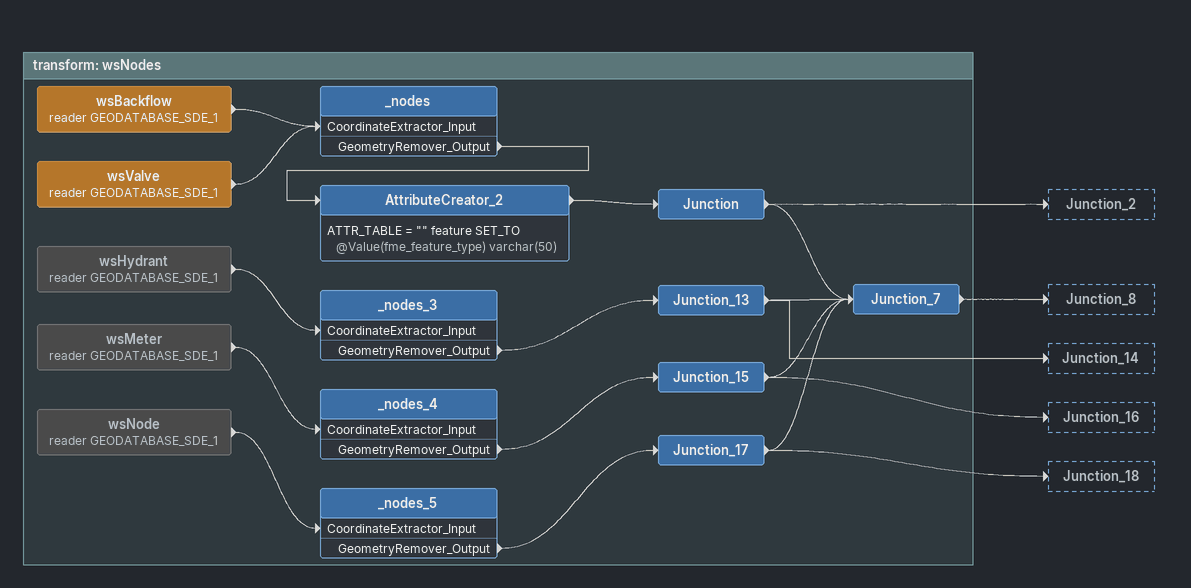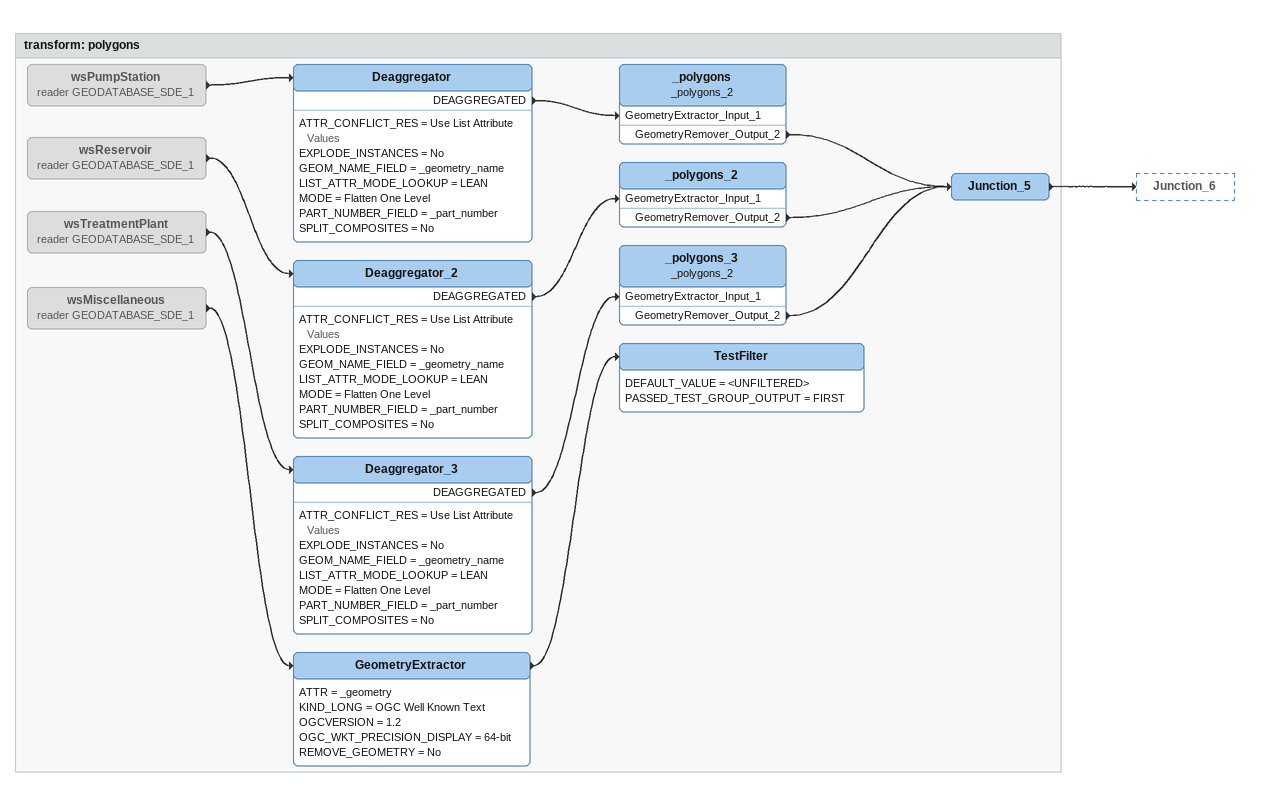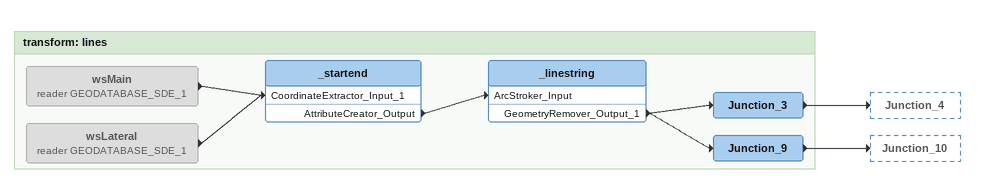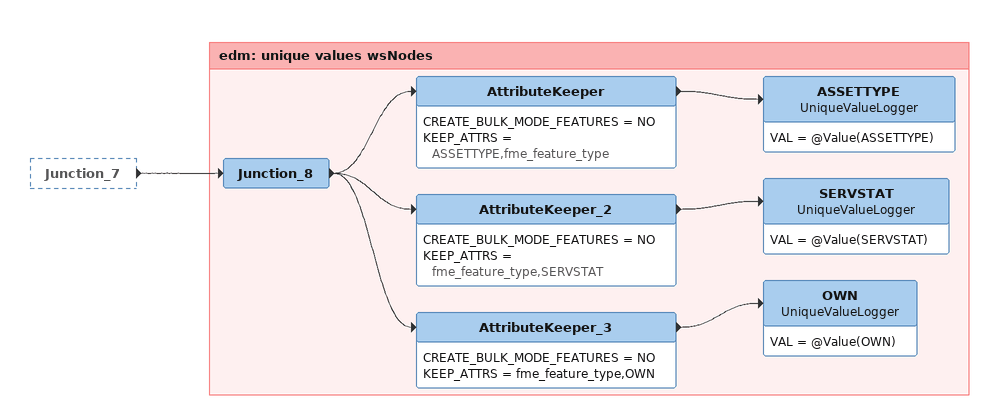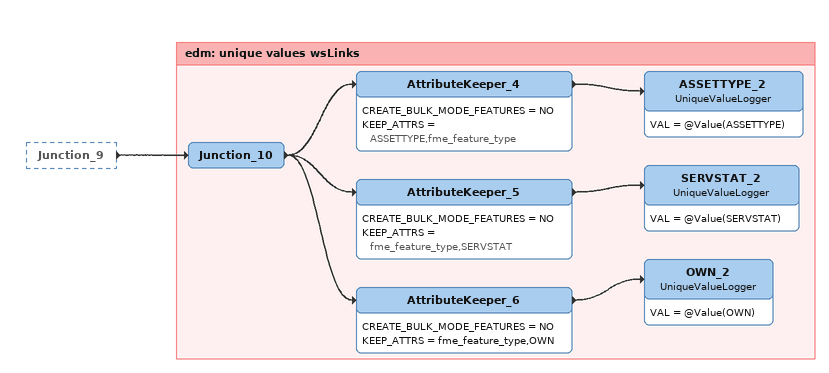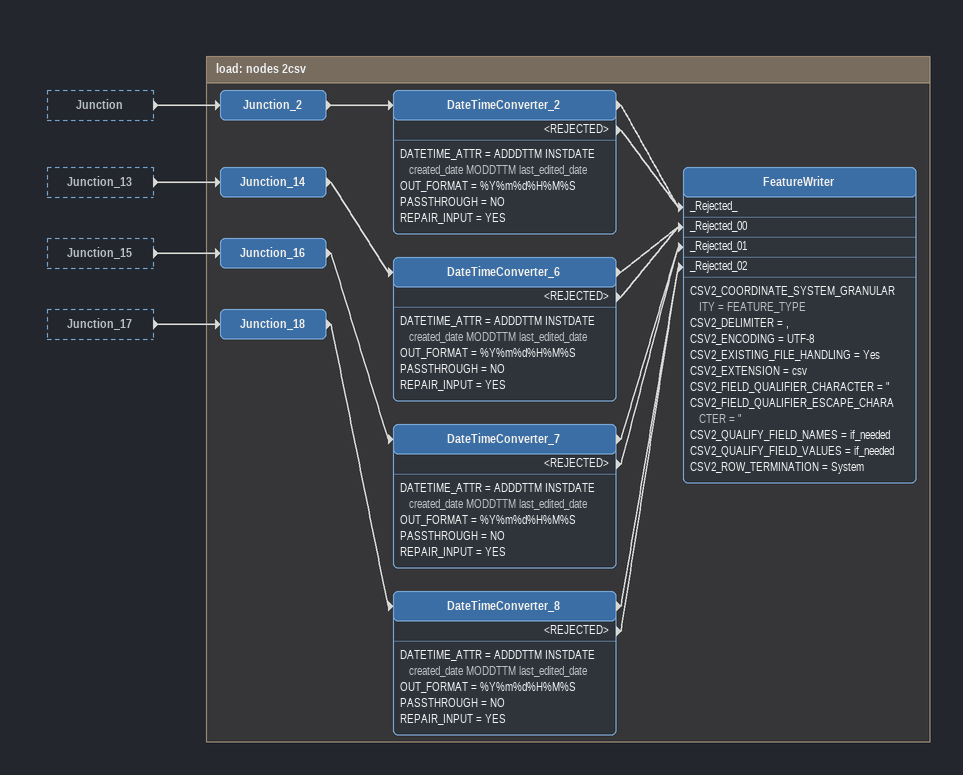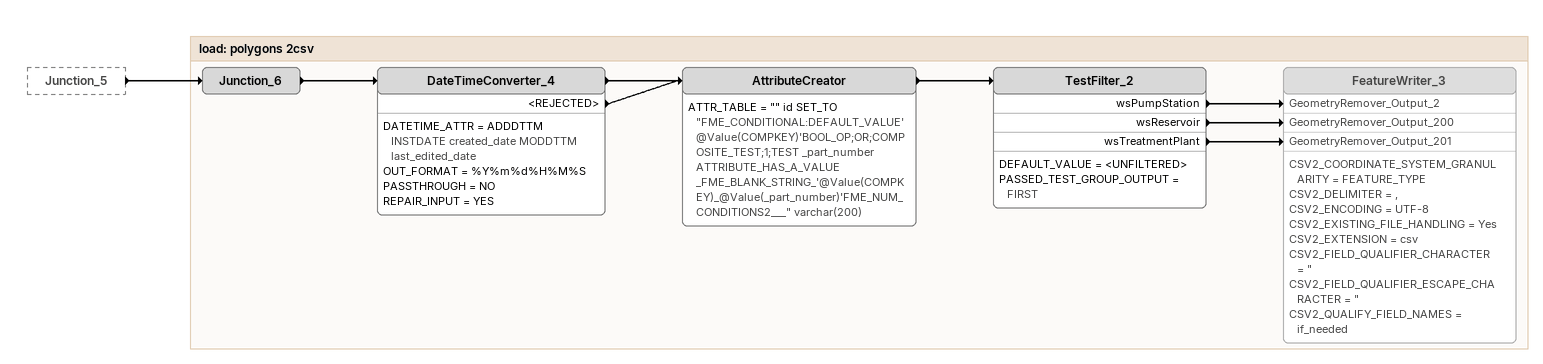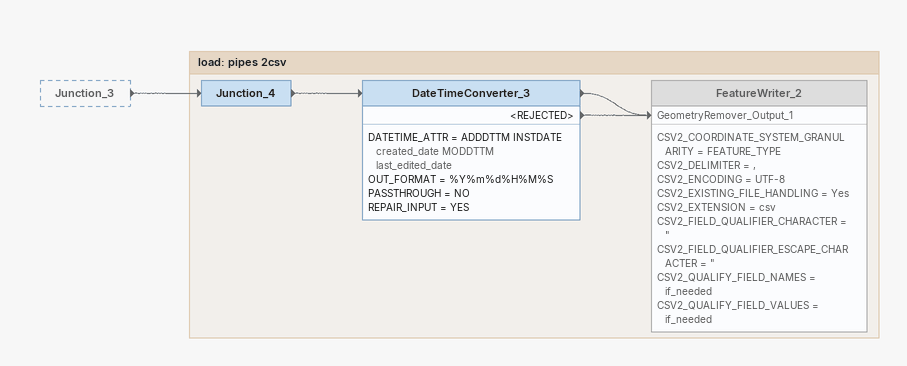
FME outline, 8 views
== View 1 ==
Bookmark: transform: wsNodes
wsBackflow (reader GEODATABASE_SDE_1)
    -> _nodes [CoordinateExtractor_Input]
wsValve (reader GEODATABASE_SDE_1)
    -> _nodes [CoordinateExtractor_Input]
_nodes
    GeometryRemover_Output -> AttributeCreator_2
AttributeCreator_2
    ATTR_TABLE = "" feature SET_TO @Value(fme_feature_type) varchar(50)
    -> Junction
Junction
    -> Junction_2
    -> Junction_7
wsHydrant (reader GEODATABASE_SDE_1) [off]
    -> _nodes_3 [CoordinateExtractor_Input]
_nodes_3
    GeometryRemover_Output -> Junction_13
Junction_13
    -> Junction_14
    -> Junction_7
wsMeter (reader GEODATABASE_SDE_1) [off]
    -> _nodes_4 [CoordinateExtractor_Input]
_nodes_4
    GeometryRemover_Output -> Junction_15
Junction_15
    -> Junction_16
    -> Junction_7
wsNode (reader GEODATABASE_SDE_1) [off]
    -> _nodes_5 [CoordinateExtractor_Input]
_nodes_5
    GeometryRemover_Output -> Junction_17
Junction_17
    -> Junction_18
    -> Junction_7
Junction_7
    -> Junction_8

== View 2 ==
Bookmark: transform: polygons
wsPumpStation (reader GEODATABASE_SDE_1) [off]
    -> Deaggregator
Deaggregator
    ATTR_CONFLICT_RES = Use List Attribute Values
    EXPLODE_INSTANCES = No
    GEOM_NAME_FIELD = _geometry_name
    LIST_ATTR_MODE_LOOKUP = LEAN
    MODE = Flatten One Level
    PART_NUMBER_FIELD = _part_number
    SPLIT_COMPOSITES = No
    DEAGGREGATED -> _polygons [GeometryExtractor_Input_1]
_polygons: _polygons_2
    GeometryRemover_Output_2 -> Junction_5
wsReservoir (reader GEODATABASE_SDE_1) [off]
    -> Deaggregator_2
Deaggregator_2
    ATTR_CONFLICT_RES = Use List Attribute Values
    EXPLODE_INSTANCES = No
    GEOM_NAME_FIELD = _geometry_name
    LIST_ATTR_MODE_LOOKUP = LEAN
    MODE = Flatten One Level
    PART_NUMBER_FIELD = _part_number
    SPLIT_COMPOSITES = No
    DEAGGREGATED -> _polygons_2 [GeometryExtractor_Input_1]
_polygons_2
    GeometryRemover_Output_2 -> Junction_5
wsTreatmentPlant (reader GEODATABASE_SDE_1) [off]
    -> Deaggregator_3
Deaggregator_3
    ATTR_CONFLICT_RES = Use List Attribute Values
    EXPLODE_INSTANCES = No
    GEOM_NAME_FIELD = _geometry_name
    LIST_ATTR_MODE_LOOKUP = LEAN
    MODE = Flatten One Level
    PART_NUMBER_FIELD = _part_number
    SPLIT_COMPOSITES = No
    DEAGGREGATED -> _polygons_3 [GeometryExtractor_Input_1]
_polygons_3: _polygons_2
    GeometryRemover_Output_2 -> Junction_5
Junction_5
    -> Junction_6
wsMiscellaneous (reader GEODATABASE_SDE_1) [off]
    -> GeometryExtractor
GeometryExtractor
    ATTR = _geometry
    KIND_LONG = OGC Well Known Text
    OGCVERSION = 1.2
    OGC_WKT_PRECISION_DISPLAY = 64-bit
    REMOVE_GEOMETRY = No
    -> TestFilter
TestFilter
    DEFAULT_VALUE = <UNFILTERED>
    PASSED_TEST_GROUP_OUTPUT = FIRST

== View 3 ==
Bookmark: transform: lines
wsMain (reader GEODATABASE_SDE_1) [off]
    -> _startend [CoordinateExtractor_Input_1]
wsLateral (reader GEODATABASE_SDE_1) [off]
    -> _startend [CoordinateExtractor_Input_1]
_startend
    AttributeCreator_Output -> _linestring [ArcStroker_Input]
_linestring
    GeometryRemover_Output_1 -> Junction_3
    GeometryRemover_Output_1 -> Junction_9
Junction_3
    -> Junction_4
Junction_9
    -> Junction_10

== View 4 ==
Junction_7 [outside]
    -> Junction_8

Bookmark: edm: unique values wsNodes
Junction_8
    -> AttributeKeeper
    -> AttributeKeeper_2
    -> AttributeKeeper_3
AttributeKeeper
    CREATE_BULK_MODE_FEATURES = NO
    KEEP_ATTRS = ASSETTYPE,fme_feature_type
    -> ASSETTYPE
ASSETTYPE: UniqueValueLogger
    VAL = @Value(ASSETTYPE)
AttributeKeeper_2
    CREATE_BULK_MODE_FEATURES = NO
    KEEP_ATTRS = fme_feature_type,SERVSTAT
    -> SERVSTAT
SERVSTAT: UniqueValueLogger
    VAL = @Value(SERVSTAT)
AttributeKeeper_3
    CREATE_BULK_MODE_FEATURES = NO
    KEEP_ATTRS = fme_feature_type,OWN
    -> OWN
OWN: UniqueValueLogger
    VAL = @Value(OWN)

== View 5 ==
Junction_9 [outside]
    -> Junction_10

Bookmark: edm: unique values wsLinks
Junction_10
    -> AttributeKeeper_4
    -> AttributeKeeper_5
    -> AttributeKeeper_6
AttributeKeeper_4
    CREATE_BULK_MODE_FEATURES = NO
    KEEP_ATTRS = ASSETTYPE,fme_feature_type
    -> ASSETTYPE_2
ASSETTYPE_2: UniqueValueLogger
    VAL = @Value(ASSETTYPE)
AttributeKeeper_5
    CREATE_BULK_MODE_FEATURES = NO
    KEEP_ATTRS = fme_feature_type,SERVSTAT
    -> SERVSTAT_2
SERVSTAT_2: UniqueValueLogger
    VAL = @Value(SERVSTAT)
AttributeKeeper_6
    CREATE_BULK_MODE_FEATURES = NO
    KEEP_ATTRS = fme_feature_type,OWN
    -> OWN_2
OWN_2: UniqueValueLogger
    VAL = @Value(OWN)

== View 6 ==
Junction [outside]
    -> Junction_2
Junction_13 [outside]
    -> Junction_14
Junction_15 [outside]
    -> Junction_16
Junction_17 [outside]
    -> Junction_18

Bookmark: load: nodes 2csv
Junction_2
    -> DateTimeConverter_2
DateTimeConverter_2
    DATETIME_ATTR = ADDDTTM INSTDATE created_date MODDTTM last_edited_date
    OUT_FORMAT = %Y%m%d%H%M%S
    PASSTHROUGH = NO
    REPAIR_INPUT = YES
    -> FeatureWriter [_Rejected_]
    <REJECTED> -> FeatureWriter [_Rejected_]
Junction_14
    -> DateTimeConverter_6
DateTimeConverter_6
    DATETIME_ATTR = ADDDTTM INSTDATE created_date MODDTTM last_edited_date
    OUT_FORMAT = %Y%m%d%H%M%S
    PASSTHROUGH = NO
    REPAIR_INPUT = YES
    -> FeatureWriter [_Rejected_00]
    <REJECTED> -> FeatureWriter [_Rejected_00]
Junction_16
    -> DateTimeConverter_7
DateTimeConverter_7
    DATETIME_ATTR = ADDDTTM INSTDATE created_date MODDTTM last_edited_date
    OUT_FORMAT = %Y%m%d%H%M%S
    PASSTHROUGH = NO
    REPAIR_INPUT = YES
    -> FeatureWriter [_Rejected_01]
    <REJECTED> -> FeatureWriter [_Rejected_01]
Junction_18
    -> DateTimeConverter_8
DateTimeConverter_8
    DATETIME_ATTR = ADDDTTM INSTDATE created_date MODDTTM last_edited_date
    OUT_FORMAT = %Y%m%d%H%M%S
    PASSTHROUGH = NO
    REPAIR_INPUT = YES
    -> FeatureWriter [_Rejected_02]
    <REJECTED> -> FeatureWriter [_Rejected_02]
FeatureWriter
    CSV2_COORDINATE_SYSTEM_GRANULARITY = FEATURE_TYPE
    CSV2_DELIMITER = ,
    CSV2_ENCODING = UTF-8
    CSV2_EXISTING_FILE_HANDLING = Yes
    CSV2_EXTENSION = csv
    CSV2_FIELD_QUALIFIER_CHARACTER = "
    CSV2_FIELD_QUALIFIER_ESCAPE_CHARACTER = "
    CSV2_QUALIFY_FIELD_NAMES = if_needed
    CSV2_QUALIFY_FIELD_VALUES = if_needed
    CSV2_ROW_TERMINATION = System

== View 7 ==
Junction_5 [outside]
    -> Junction_6

Bookmark: load: polygons 2csv
Junction_6
    -> DateTimeConverter_4
DateTimeConverter_4
    DATETIME_ATTR = ADDDTTM INSTDATE created_date MODDTTM last_edited_date
    OUT_FORMAT = %Y%m%d%H%M%S
    PASSTHROUGH = NO
    REPAIR_INPUT = YES
    -> AttributeCreator
    <REJECTED> -> AttributeCreator
AttributeCreator
    ATTR_TABLE = "" id SET_TO "FME_CONDITIONAL:DEFAULT_VALUE'@Value(COMPKEY)'BOOL_OP;OR;COMPOSITE_TEST;1;TEST _part_number ATTRIBUTE_HAS_A_VALUE _FME_BLANK_STRING_'@Value(COMPKEY)_@Value(_part_number)'FME_NUM_CONDITIONS2___" varchar(200)
    -> TestFilter_2
TestFilter_2
    DEFAULT_VALUE = <UNFILTERED>
    PASSED_TEST_GROUP_OUTPUT = FIRST
    wsPumpStation -> FeatureWriter_3 [GeometryRemover_Output_2]
    wsReservoir -> FeatureWriter_3 [GeometryRemover_Output_200]
    wsTreatmentPlant -> FeatureWriter_3 [GeometryRemover_Output_201]
FeatureWriter_3 [off]
    CSV2_COORDINATE_SYSTEM_GRANULARITY = FEATURE_TYPE
    CSV2_DELIMITER = ,
    CSV2_ENCODING = UTF-8
    CSV2_EXISTING_FILE_HANDLING = Yes
    CSV2_EXTENSION = csv
    CSV2_FIELD_QUALIFIER_CHARACTER = "
    CSV2_FIELD_QUALIFIER_ESCAPE_CHARACTER = "
    CSV2_QUALIFY_FIELD_NAMES = if_needed

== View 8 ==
Junction_3 [outside]
    -> Junction_4

Bookmark: load: pipes 2csv
Junction_4
    -> DateTimeConverter_3
DateTimeConverter_3
    DATETIME_ATTR = ADDDTTM INSTDATE created_date MODDTTM last_edited_date
    OUT_FORMAT = %Y%m%d%H%M%S
    PASSTHROUGH = NO
    REPAIR_INPUT = YES
    -> FeatureWriter_2 [GeometryRemover_Output_1]
    <REJECTED> -> FeatureWriter_2 [GeometryRemover_Output_1]
FeatureWriter_2 [off]
    CSV2_COORDINATE_SYSTEM_GRANULARITY = FEATURE_TYPE
    CSV2_DELIMITER = ,
    CSV2_ENCODING = UTF-8
    CSV2_EXISTING_FILE_HANDLING = Yes
    CSV2_EXTENSION = csv
    CSV2_FIELD_QUALIFIER_CHARACTER = "
    CSV2_FIELD_QUALIFIER_ESCAPE_CHARACTER = "
    CSV2_QUALIFY_FIELD_NAMES = if_needed
    CSV2_QUALIFY_FIELD_VALUES = if_needed
